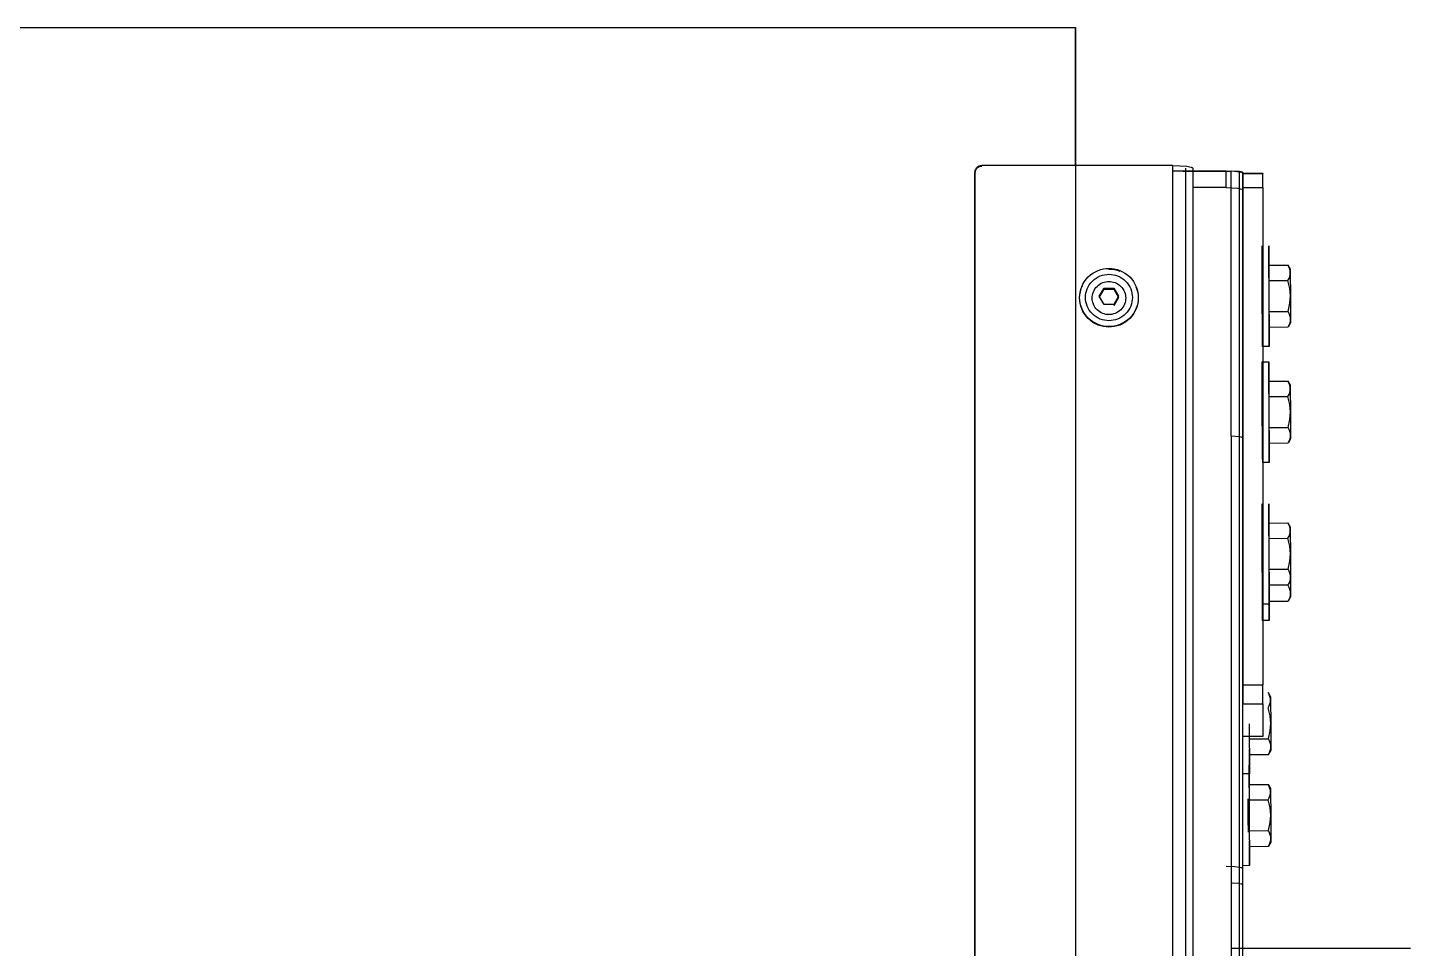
# Model space of a CAD drawing. Header units: millimetres. Extents: x 3109 to 13995, y 24552 to 39949.
# Drawn here: x 12853.2 to 13266.1, y 31200.5 to 31475.5 of the extents above; entities that cross this region are included whole.
import ezdxf

# ---------------------------------------------------------------- set-up
doc = ezdxf.new("R2010")
doc.units = ezdxf.units.MM
doc.header["$LTSCALE"] = 3
doc.layers.add('DomyÅ›lny', color=7, linetype='Continuous')

msp = doc.modelspace()

# ---------------------------------------------------------------- linework, layer by layer
at = {"layer": 'DomyÅ›lny'}
for p, q in [((12081.35, 31475.54), (13166.1, 31475.54)), ((13166.1, 31475.54), (13166.1, 28851.33)), ((13166.1, 31474.15), (13166.1, 31475.54)), ((13166.1, 31434.38), (13166.1, 31474.15)), ((13195.21, 31434.38), (13138.1, 31434.38)), ((13195.21, 28925.04), (13195.21, 31434.38)), ((13211.1, 31432.71), (13195.21, 31432.71)), ((13198.24, 31432.71), (13212.6, 31432.71)), ((13199.1, 31432.99), (13199.1, 31433.56)), ((13199.1, 28924.22), (13199.1, 31433.56)), ((13201.1, 31433.56), (13201.1, 31432.99)), ((13201.1, 31433.56), (13201.1, 28924.22)), ((13211.1, 31427.76), (13211.1, 31432.71)), ((13212.6, 31353.49), (13212.6, 31432.71)), ((13215.07, 31353.34), (13215.07, 31432.56)), ((13136.1, 31432.4), (13136.1, 28927.02)), ((13136.1, 28926.74), (13136.1, 31432.12)), ((13216.1, 31353), (13216.1, 31432.22)), ((13216.1, 31432.06), (13222.1, 31432.06)), ((13216.1, 31432.01), (13222.1, 31432.01)), ((13211.1, 31427.76), (13201.1, 31427.76)), ((13216.1, 31427.76), (13216.1, 31279.22)), ((13216.1, 31427.76), (13222.1, 31427.76)), ((13222.1, 31427.76), (13222.1, 31279.22)), ((13223.85, 31404.58), (13229.53, 31404.61)), ((13229.53, 31404.61), (13230.25, 31403.38)), ((13229.54, 31404.59), (13230.25, 31403.38)), ((13223.86, 31400.01), (13229.55, 31400.04)), ((13173.21, 31394.93), (13174.66, 31397.41)), ((13174.66, 31397.41), (13177.54, 31397.41)), ((13177.54, 31397.41), (13178.99, 31394.93)), ((13178.99, 31394.93), (13177.54, 31392.46)), ((13223.92, 31390.77), (13229.6, 31390.8)), ((13230.35, 31387.38), (13229.67, 31386.18)), ((13223.96, 31386.11), (13229.64, 31386.14)), ((13223.99, 31380.34), (13221.99, 31380.33)), ((13221.81, 31375.67), (13223.81, 31375.68)), ((13223.85, 31369.92), (13229.53, 31369.95)), ((13229.53, 31369.95), (13230.25, 31368.72)), ((13229.54, 31369.93), (13230.25, 31368.72)), ((13223.86, 31365.35), (13229.55, 31365.38)), ((13223.92, 31356.11), (13229.6, 31356.14)), ((13212.6, 31353.49), (13212.6, 29000.85)), ((13215.07, 29000.71), (13215.07, 31353.34)), ((13216.1, 29000.37), (13216.1, 31353)), ((13223.96, 31351.45), (13229.64, 31351.48)), ((13230.35, 31352.72), (13229.67, 31351.52)), ((13223.99, 31345.68), (13221.99, 31345.67)), ((13223.85, 31327.56), (13229.53, 31327.59)), ((13229.53, 31327.59), (13230.25, 31326.36)), ((13229.54, 31327.57), (13230.25, 31326.36)), ((13223.86, 31322.98), (13229.55, 31323.02)), ((13223.92, 31313.75), (13229.6, 31313.78)), ((13223.96, 31309.08), (13229.64, 31309.11)), ((13230.35, 31310.36), (13229.67, 31309.16)), ((13230.35, 31305.48), (13229.67, 31304.29)), ((13223.99, 31303.32), (13221.99, 31303.31)), ((13223.96, 31304.21), (13229.64, 31304.24)), ((13223.99, 31298.45), (13221.99, 31298.44)), ((13216.1, 31279.22), (13222.1, 31279.22)), ((13223.64, 31276.92), (13224.36, 31275.68)), ((13223.65, 31276.9), (13224.36, 31275.68)), ((13216.1, 31273.57), (13222.1, 31273.57)), ((13222.1, 31273.57), (13222.1, 31263.83)), ((13222.1, 31263.83), (13216.1, 31263.83)), ((13222.1, 31263.78), (13216.1, 31263.78)), ((13218.03, 31263.08), (13223.71, 31263.11)), ((13224.46, 31259.69), (13223.77, 31258.49)), ((13218.06, 31258.41), (13223.75, 31258.44)), ((13218.1, 31252.65), (13216.1, 31252.64)), ((13217.96, 31249.45), (13223.64, 31249.49)), ((13223.64, 31249.49), (13224.36, 31248.25)), ((13223.65, 31249.47), (13224.36, 31248.25)), ((13217.97, 31244.88), (13223.66, 31244.92)), ((13218.03, 31235.64), (13223.71, 31235.68)), ((13218.06, 31230.98), (13223.75, 31231.01)), ((13224.46, 31232.25), (13223.77, 31231.05)), ((13218.1, 31225.22), (13216.1, 31225.2)), ((13266.1, 31200.52), (13212.6, 31200.52))]:
    msp.add_line(p, q, dxfattribs=at)
for points in [[(13136.1, 31432.4, 0), (13136.11, 31432.58, 0), (13136.13, 31432.76, 0), (13136.18, 31432.94, 0), (13136.24, 31433.13, 0), (13136.32, 31433.31, 0), (13136.42, 31433.48, 0), (13136.55, 31433.65, 0), (13136.68, 31433.8, 0)], [(13136.68, 31433.52, 0), (13136.55, 31433.37, 0), (13136.42, 31433.2, 0), (13136.32, 31433.03, 0), (13136.24, 31432.85, 0), (13136.18, 31432.66, 0), (13136.13, 31432.48, 0), (13136.11, 31432.3, 0), (13136.1, 31432.12, 0)], [(13136.68, 31433.8, 0), (13136.84, 31433.93, 0), (13137, 31434.05, 0), (13137.18, 31434.16, 0), (13137.36, 31434.24, 0), (13137.55, 31434.3, 0), (13137.73, 31434.34, 0), (13137.92, 31434.37, 0), (13138.1, 31434.38, 0)], [(13138.1, 31434.1, 0), (13137.92, 31434.09, 0), (13137.73, 31434.07, 0), (13137.55, 31434.02, 0), (13137.36, 31433.96, 0), (13137.18, 31433.88, 0), (13137, 31433.78, 0), (13136.84, 31433.66, 0), (13136.68, 31433.52, 0)], [(13195.21, 31434.38, 0), (13199.37, 31434.14, 0), (13200.14, 31434.01, 0), (13200.68, 31433.86, 0), (13200.87, 31433.78, 0), (13200.94, 31433.75, 0), (13201, 31433.71, 0), (13201.04, 31433.67, 0), (13201.06, 31433.65, 0), (13201.07, 31433.63, 0), (13201.09, 31433.61, 0), (13201.09, 31433.59, 0), (13201.1, 31433.58, 0), (13201.1, 31433.56, 0)], [(13216.1, 31432.01, 0), (13216.1, 31432.03, 0), (13216.09, 31432.04, 0), (13216.09, 31432.06, 0), (13216.08, 31432.07, 0), (13216.07, 31432.09, 0), (13216.05, 31432.11, 0), (13216.02, 31432.14, 0), (13215.97, 31432.17, 0), (13215.83, 31432.24, 0), (13215.65, 31432.3, 0), (13215.14, 31432.42, 0), (13213.62, 31432.61, 0), (13211.1, 31432.71, 0)], [(13215.07, 31432.56, 0), (13212.6, 31432.71, 0)], [(13216.1, 31432.22, 0), (13216.1, 31432.23, 0), (13216.1, 31432.23, 0), (13216.1, 31432.24, 0), (13216.09, 31432.25, 0), (13216.08, 31432.26, 0), (13216.07, 31432.28, 0), (13216.06, 31432.29, 0), (13216.03, 31432.31, 0), (13215.99, 31432.34, 0), (13215.89, 31432.39, 0), (13215.6, 31432.47, 0), (13215.07, 31432.56, 0)], [(13216.1, 31432.01, 0), (13216.1, 31432.05, 0), (13216.1, 31432.06, 0), (13216.1, 31432.06, 0), (13216.1, 31432.06, 0), (13216.1, 31432.06, 0), (13216.1, 31432.06, 0), (13216.1, 31432.06, 0), (13216.1, 31432.06, 0), (13216.1, 31432.06, 0), (13216.1, 31432.06, 0), (13216.1, 31432.06, 0), (13216.1, 31432.06, 0), (13216.1, 31432.06, 0), (13216.1, 31432.06, 0), (13216.1, 31432.06, 0), (13216.1, 31432.06, 0), (13216.1, 31432.06, 0), (13216.1, 31432.06, 0), (13216.1, 31432.05, 0), (13216.1, 31432.02, 0), (13216.1, 31431.9, 0), (13216.1, 31431.4, 0), (13216.1, 31427.76, 0)], [(13222.1, 31427.76, 0), (13222.1, 31431.05, 0), (13222.1, 31431.92, 0), (13222.1, 31432.06, 0), (13222.1, 31432.06, 0), (13222.1, 31432.06, 0), (13222.1, 31432.06, 0), (13222.1, 31432.06, 0), (13222.1, 31432.06, 0), (13222.1, 31432.06, 0), (13222.1, 31432.06, 0), (13222.1, 31432.06, 0), (13222.1, 31432.06, 0), (13222.1, 31432.06, 0), (13222.1, 31432.06, 0), (13222.1, 31432.06, 0), (13222.1, 31432.06, 0), (13222.1, 31432.06, 0), (13222.1, 31432.06, 0), (13222.1, 31432.06, 0), (13222.1, 31432.06, 0), (13222.1, 31432.06, 0), (13222.1, 31432.05, 0), (13222.1, 31432.01, 0)], [(13211.1, 31427.76, 0), (13214.63, 31427.55, 0), (13215.28, 31427.44, 0), (13215.75, 31427.32, 0), (13215.91, 31427.25, 0), (13215.97, 31427.22, 0), (13216.02, 31427.19, 0), (13216.05, 31427.15, 0), (13216.07, 31427.14, 0), (13216.08, 31427.12, 0), (13216.09, 31427.11, 0), (13216.09, 31427.09, 0), (13216.1, 31427.08, 0), (13216.1, 31427.06, 0)], [(13221.88, 31395.24, 0), (13221.83, 31405.91, 0), (13221.81, 31409.27, 0), (13221.81, 31410.08, 0), (13221.81, 31410.27, 0), (13221.81, 31410.32, 0), (13221.81, 31410.33, 0), (13221.81, 31410.33, 0), (13221.81, 31410.33, 0), (13221.81, 31410.33, 0), (13221.81, 31410.33, 0), (13221.81, 31410.33, 0), (13221.81, 31410.33, 0), (13221.81, 31410.33, 0), (13221.81, 31410.33, 0), (13221.81, 31410.33, 0), (13221.81, 31410.33, 0), (13221.81, 31410.33, 0), (13221.81, 31410.33, 0), (13221.81, 31410.33, 0), (13221.81, 31410.33, 0)], [(13223.92, 31395.43, 0), (13223.85, 31406.01, 0), (13223.83, 31409.32, 0), (13223.82, 31410.11, 0), (13223.82, 31410.29, 0), (13223.81, 31410.33, 0), (13223.81, 31410.34, 0), (13223.81, 31410.34, 0), (13223.81, 31410.34, 0), (13223.81, 31410.34, 0), (13223.81, 31410.34, 0), (13223.81, 31410.34, 0), (13223.81, 31410.34, 0), (13223.81, 31410.34, 0), (13223.81, 31410.34, 0), (13223.81, 31410.34, 0), (13223.81, 31410.34, 0), (13223.81, 31410.34, 0), (13223.81, 31410.34, 0), (13223.81, 31410.34, 0), (13223.81, 31410.34, 0), (13223.81, 31410.34, 0), (13223.81, 31410.34, 0), (13223.81, 31410.34, 0), (13223.81, 31410.34, 0), (13223.81, 31410.34, 0), (13223.81, 31410.34, 0), (13223.81, 31410.34, 0), (13223.81, 31410.34, 0), (13223.81, 31410.34, 0), (13223.81, 31410.34, 0), (13223.81, 31410.34, 0), (13223.81, 31410.33, 0), (13223.81, 31410.29, 0), (13223.81, 31410.1, 0), (13223.81, 31409.32, 0), (13223.83, 31406.01, 0), (13223.88, 31395.25, 0)], [(13230.26, 31402.33, 0), (13230.21, 31402.88, 0), (13230.08, 31403.43, 0), (13229.85, 31404, 0), (13229.53, 31404.61, 0)], [(13176.1, 31389.82, 0), (13175.65, 31389.84, 0), (13175.19, 31389.9, 0), (13174.72, 31390.01, 0), (13174.26, 31390.16, 0), (13173.8, 31390.37, 0), (13173.36, 31390.62, 0), (13172.95, 31390.92, 0), (13172.56, 31391.27, 0), (13172.22, 31391.65, 0), (13171.91, 31392.06, 0), (13171.66, 31392.49, 0), (13171.45, 31392.94, 0), (13171.29, 31393.4, 0), (13171.18, 31393.87, 0), (13171.12, 31394.32, 0), (13171.1, 31394.77, 0), (13171.12, 31395.21, 0), (13171.18, 31395.67, 0), (13171.29, 31396.13, 0), (13171.45, 31396.59, 0), (13171.66, 31397.04, 0), (13171.91, 31397.48, 0), (13172.22, 31397.89, 0), (13172.56, 31398.27, 0), (13172.95, 31398.61, 0), (13173.36, 31398.91, 0), (13173.8, 31399.17, 0), (13174.26, 31399.37, 0), (13174.72, 31399.53, 0), (13175.19, 31399.64, 0), (13175.65, 31399.7, 0), (13176.1, 31399.72, 0)], [(13176.1, 31403.43, 0), (13176.89, 31403.4, 0), (13177.71, 31403.28, 0), (13178.53, 31403.09, 0), (13179.36, 31402.81, 0)], [(13176.1, 31399.72, 0), (13176.55, 31399.7, 0), (13177.01, 31399.64, 0), (13177.47, 31399.53, 0), (13177.94, 31399.37, 0), (13178.39, 31399.17, 0), (13178.83, 31398.91, 0), (13179.25, 31398.61, 0), (13179.63, 31398.27, 0), (13179.98, 31397.89, 0), (13180.28, 31397.48, 0), (13180.54, 31397.04, 0), (13180.75, 31396.59, 0), (13180.91, 31396.13, 0), (13181.02, 31395.67, 0), (13181.08, 31395.21, 0), (13181.1, 31394.77, 0), (13181.08, 31394.32, 0), (13181.02, 31393.87, 0), (13180.91, 31393.4, 0), (13180.75, 31392.94, 0), (13180.54, 31392.49, 0), (13180.28, 31392.06, 0), (13179.98, 31391.65, 0), (13179.63, 31391.27, 0), (13179.25, 31390.92, 0), (13178.83, 31390.62, 0), (13178.39, 31390.37, 0), (13177.94, 31390.16, 0), (13177.47, 31390.01, 0), (13177.01, 31389.9, 0), (13176.55, 31389.84, 0), (13176.1, 31389.82, 0)], [(13229.55, 31400.04, 0), (13229.87, 31400.65, 0), (13230.08, 31401.23, 0), (13230.21, 31401.78, 0), (13230.26, 31402.33, 0)], [(13230.29, 31395.43, 0), (13230.1, 31397.65, 0), (13229.55, 31400.04, 0)], [(13230.25, 31403.38, 0), (13230.25, 31403.38, 0), (13230.25, 31403.38, 0), (13230.25, 31403.38, 0), (13230.25, 31403.38, 0), (13230.25, 31403.38, 0), (13230.25, 31403.38, 0), (13230.25, 31403.38, 0), (13230.25, 31403.38, 0), (13230.25, 31403.38, 0), (13230.25, 31403.38, 0), (13230.25, 31403.38, 0), (13230.25, 31403.38, 0), (13230.25, 31403.38, 0), (13230.25, 31403.38, 0), (13230.25, 31403.38, 0), (13230.25, 31403.38, 0), (13230.25, 31403.38, 0), (13230.25, 31403.38, 0), (13230.25, 31403.38, 0), (13230.25, 31403.38, 0), (13230.25, 31403.38, 0), (13230.25, 31403.38, 0), (13230.25, 31403.38, 0), (13230.25, 31403.38, 0), (13230.25, 31403.38, 0), (13230.25, 31403.38, 0), (13230.25, 31403.38, 0), (13230.25, 31403.37, 0), (13230.25, 31403.32, 0), (13230.25, 31403.11, 0), (13230.26, 31402.33, 0)], [(13230.26, 31402.33, 0), (13230.29, 31395.43, 0)], [(13167.35, 31394.77, 0), (13167.4, 31395.69, 0), (13167.56, 31396.64, 0), (13167.83, 31397.6, 0), (13168.23, 31398.55, 0)], [(13173.21, 31395.29, 0), (13174.66, 31397.77, 0)], [(13174.66, 31397.77, 0), (13177.54, 31397.77, 0)], [(13177.54, 31397.77, 0), (13178.99, 31395.29, 0)], [(13184.15, 31398.16, 0), (13184.47, 31397.3, 0), (13184.68, 31396.44, 0), (13184.81, 31395.59, 0), (13184.85, 31394.77, 0)], [(13223.88, 31395.25, 0), (13223.95, 31384.67, 0), (13223.98, 31381.36, 0), (13223.98, 31380.58, 0), (13223.99, 31380.4, 0), (13223.99, 31380.35, 0), (13223.99, 31380.34, 0), (13223.99, 31380.34, 0), (13223.99, 31380.34, 0), (13223.99, 31380.34, 0), (13223.99, 31380.34, 0), (13223.99, 31380.34, 0), (13223.99, 31380.34, 0), (13223.99, 31380.34, 0), (13223.99, 31380.34, 0), (13223.99, 31380.34, 0), (13223.99, 31380.34, 0), (13223.99, 31380.34, 0), (13223.99, 31380.34, 0), (13223.99, 31380.34, 0), (13223.99, 31380.34, 0), (13223.99, 31380.34, 0), (13223.99, 31380.34, 0), (13223.99, 31380.34, 0), (13223.99, 31380.34, 0), (13223.99, 31380.34, 0), (13223.99, 31380.34, 0), (13223.99, 31380.34, 0), (13223.99, 31380.34, 0), (13223.99, 31380.34, 0), (13223.99, 31380.34, 0), (13223.99, 31380.35, 0), (13223.99, 31380.36, 0), (13223.99, 31380.4, 0), (13223.99, 31380.58, 0), (13223.99, 31381.37, 0), (13223.98, 31384.68, 0), (13223.92, 31395.43, 0)], [(13229.6, 31390.8, 0), (13230.13, 31393.2, 0), (13230.29, 31395.43, 0)], [(13230.29, 31395.43, 0), (13230.34, 31388.48, 0)], [(13184.85, 31394.77, 0), (13184.81, 31393.99, 0), (13184.7, 31393.19, 0), (13184.51, 31392.38, 0), (13184.23, 31391.58, 0), (13183.87, 31390.79, 0), (13183.42, 31390.03, 0), (13182.89, 31389.31, 0), (13182.29, 31388.64, 0), (13181.61, 31388.04, 0), (13180.89, 31387.51, 0), (13180.12, 31387.07, 0), (13179.32, 31386.71, 0), (13178.51, 31386.44, 0), (13177.69, 31386.25, 0), (13176.88, 31386.14, 0), (13176.1, 31386.1, 0), (13175.31, 31386.14, 0), (13174.51, 31386.25, 0), (13173.69, 31386.44, 0), (13172.88, 31386.71, 0), (13172.08, 31387.07, 0), (13171.31, 31387.51, 0), (13170.58, 31388.04, 0), (13169.91, 31388.64, 0), (13169.31, 31389.31, 0), (13168.77, 31390.03, 0), (13168.33, 31390.79, 0), (13167.96, 31391.58, 0), (13167.69, 31392.38, 0), (13167.49, 31393.19, 0), (13167.38, 31393.99, 0), (13167.35, 31394.77, 0)], [(13174.66, 31392.81, 0), (13173.21, 31395.29, 0)], [(13177.54, 31392.81, 0), (13174.66, 31392.81, 0)], [(13178.99, 31395.29, 0), (13177.54, 31392.81, 0)], [(13221.99, 31380.33, 0), (13221.99, 31380.33, 0), (13221.99, 31380.33, 0), (13221.99, 31380.33, 0), (13221.99, 31380.33, 0), (13221.99, 31380.33, 0), (13221.99, 31380.33, 0), (13221.99, 31380.33, 0), (13221.99, 31380.33, 0), (13221.99, 31380.33, 0), (13221.99, 31380.33, 0), (13221.99, 31380.33, 0), (13221.99, 31380.33, 0), (13221.99, 31380.33, 0), (13221.99, 31380.34, 0), (13221.99, 31380.39, 0), (13221.98, 31380.57, 0), (13221.98, 31381.36, 0), (13221.95, 31384.65, 0), (13221.88, 31395.24, 0)], [(13230.34, 31388.48, 0), (13230.29, 31389.03, 0), (13230.15, 31389.6, 0), (13229.93, 31390.18, 0), (13229.6, 31390.8, 0)], [(13229.64, 31386.14, 0), (13229.95, 31386.76, 0), (13230.17, 31387.35, 0), (13230.3, 31387.92, 0), (13230.34, 31388.48, 0)], [(13230.34, 31388.48, 0), (13230.34, 31387.67, 0), (13230.35, 31387.46, 0), (13230.35, 31387.4, 0), (13230.35, 31387.39, 0), (13230.35, 31387.38, 0), (13230.35, 31387.38, 0), (13230.35, 31387.38, 0), (13230.35, 31387.38, 0), (13230.35, 31387.38, 0), (13230.35, 31387.38, 0), (13230.35, 31387.38, 0), (13230.35, 31387.38, 0), (13230.35, 31387.38, 0), (13230.35, 31387.38, 0), (13230.35, 31387.38, 0), (13230.35, 31387.38, 0), (13230.35, 31387.38, 0), (13230.35, 31387.38, 0), (13230.35, 31387.38, 0), (13230.35, 31387.38, 0), (13230.35, 31387.38, 0), (13230.35, 31387.38, 0), (13230.35, 31387.38, 0), (13230.35, 31387.38, 0), (13230.35, 31387.38, 0), (13230.35, 31387.38, 0), (13230.35, 31387.38, 0), (13230.35, 31387.38, 0), (13230.35, 31387.38, 0), (13230.35, 31387.38, 0), (13230.35, 31387.38, 0), (13230.35, 31387.38, 0), (13230.35, 31387.38, 0), (13230.35, 31387.39, 0), (13230.35, 31387.44, 0), (13230.35, 31387.65, 0), (13230.35, 31388.43, 0)], [(13221.98, 31384.6, 0), (13221.99, 31381.35, 0), (13221.99, 31380.57, 0), (13221.99, 31380.39, 0), (13221.99, 31380.35, 0), (13221.99, 31380.33, 0), (13221.99, 31380.33, 0), (13221.99, 31380.33, 0), (13221.99, 31380.33, 0), (13221.99, 31380.33, 0), (13221.99, 31380.33, 0), (13221.99, 31380.33, 0), (13221.99, 31380.33, 0), (13221.99, 31380.33, 0), (13221.99, 31380.33, 0), (13221.99, 31380.33, 0), (13221.99, 31380.33, 0), (13221.99, 31380.33, 0), (13221.99, 31380.33, 0), (13221.99, 31380.33, 0)], [(13221.88, 31360.58, 0), (13221.83, 31371.25, 0), (13221.81, 31374.61, 0), (13221.81, 31375.42, 0), (13221.81, 31375.61, 0), (13221.81, 31375.66, 0), (13221.81, 31375.67, 0), (13221.81, 31375.67, 0), (13221.81, 31375.67, 0), (13221.81, 31375.67, 0), (13221.81, 31375.67, 0), (13221.81, 31375.67, 0), (13221.81, 31375.67, 0), (13221.81, 31375.67, 0), (13221.81, 31375.67, 0), (13221.81, 31375.67, 0), (13221.81, 31375.67, 0), (13221.81, 31375.67, 0), (13221.81, 31375.67, 0), (13221.81, 31375.67, 0), (13221.81, 31375.67, 0)], [(13223.92, 31360.77, 0), (13223.85, 31371.35, 0), (13223.83, 31374.66, 0), (13223.82, 31375.45, 0), (13223.82, 31375.63, 0), (13223.81, 31375.67, 0), (13223.81, 31375.68, 0), (13223.81, 31375.68, 0), (13223.81, 31375.68, 0), (13223.81, 31375.68, 0), (13223.81, 31375.68, 0), (13223.81, 31375.68, 0), (13223.81, 31375.68, 0), (13223.81, 31375.68, 0), (13223.81, 31375.68, 0), (13223.81, 31375.68, 0), (13223.81, 31375.68, 0), (13223.81, 31375.68, 0), (13223.81, 31375.68, 0), (13223.81, 31375.68, 0), (13223.81, 31375.68, 0), (13223.81, 31375.68, 0), (13223.81, 31375.68, 0), (13223.81, 31375.68, 0), (13223.81, 31375.68, 0), (13223.81, 31375.68, 0), (13223.81, 31375.68, 0), (13223.81, 31375.68, 0), (13223.81, 31375.68, 0), (13223.81, 31375.68, 0), (13223.81, 31375.68, 0), (13223.81, 31375.68, 0), (13223.81, 31375.67, 0), (13223.81, 31375.63, 0), (13223.81, 31375.44, 0), (13223.81, 31374.66, 0), (13223.83, 31371.35, 0), (13223.88, 31360.6, 0)], [(13230.26, 31367.67, 0), (13230.21, 31368.22, 0), (13230.08, 31368.77, 0), (13229.85, 31369.35, 0), (13229.53, 31369.95, 0)], [(13229.55, 31365.38, 0), (13229.87, 31365.99, 0), (13230.08, 31366.57, 0), (13230.21, 31367.12, 0), (13230.26, 31367.67, 0)], [(13230.25, 31368.72, 0), (13230.25, 31368.72, 0), (13230.25, 31368.72, 0), (13230.25, 31368.72, 0), (13230.25, 31368.72, 0), (13230.25, 31368.72, 0), (13230.25, 31368.72, 0), (13230.25, 31368.72, 0), (13230.25, 31368.72, 0), (13230.25, 31368.72, 0), (13230.25, 31368.72, 0), (13230.25, 31368.72, 0), (13230.25, 31368.72, 0), (13230.25, 31368.72, 0), (13230.25, 31368.72, 0), (13230.25, 31368.72, 0), (13230.25, 31368.72, 0), (13230.25, 31368.72, 0), (13230.25, 31368.72, 0), (13230.25, 31368.72, 0), (13230.25, 31368.72, 0), (13230.25, 31368.72, 0), (13230.25, 31368.72, 0), (13230.25, 31368.72, 0), (13230.25, 31368.72, 0), (13230.25, 31368.72, 0), (13230.25, 31368.72, 0), (13230.25, 31368.72, 0), (13230.25, 31368.71, 0), (13230.25, 31368.66, 0), (13230.25, 31368.45, 0), (13230.26, 31367.67, 0)], [(13230.26, 31367.67, 0), (13230.29, 31360.77, 0)], [(13230.29, 31360.77, 0), (13230.1, 31362.99, 0), (13229.55, 31365.38, 0)], [(13221.98, 31346.62, 0), (13221.94, 31352.3, 0), (13221.88, 31360.58, 0)], [(13223.88, 31360.6, 0), (13223.95, 31350.01, 0), (13223.98, 31346.7, 0), (13223.98, 31345.92, 0), (13223.99, 31345.74, 0), (13223.99, 31345.69, 0), (13223.99, 31345.69, 0), (13223.99, 31345.68, 0), (13223.99, 31345.68, 0), (13223.99, 31345.68, 0), (13223.99, 31345.68, 0), (13223.99, 31345.68, 0), (13223.99, 31345.68, 0), (13223.99, 31345.68, 0), (13223.99, 31345.68, 0), (13223.99, 31345.68, 0), (13223.99, 31345.68, 0), (13223.99, 31345.68, 0), (13223.99, 31345.68, 0), (13223.99, 31345.68, 0), (13223.99, 31345.68, 0), (13223.99, 31345.68, 0), (13223.99, 31345.68, 0), (13223.99, 31345.68, 0), (13223.99, 31345.68, 0), (13223.99, 31345.68, 0), (13223.99, 31345.68, 0), (13223.99, 31345.68, 0), (13223.99, 31345.68, 0), (13223.99, 31345.68, 0), (13223.99, 31345.68, 0), (13223.99, 31345.69, 0), (13223.99, 31345.7, 0), (13223.99, 31345.74, 0), (13223.99, 31345.92, 0), (13223.99, 31346.71, 0), (13223.98, 31350.02, 0), (13223.92, 31360.77, 0)], [(13229.6, 31356.14, 0), (13230.13, 31358.54, 0), (13230.29, 31360.77, 0)], [(13230.29, 31360.77, 0), (13230.34, 31353.82, 0)], [(13230.34, 31353.82, 0), (13230.29, 31354.38, 0), (13230.15, 31354.94, 0), (13229.93, 31355.52, 0), (13229.6, 31356.14, 0)], [(13215.07, 31353.34, 0), (13212.6, 31353.49, 0)], [(13216.1, 31353, 0), (13216.1, 31353.01, 0), (13216.1, 31353.01, 0), (13216.1, 31353.02, 0), (13216.09, 31353.03, 0), (13216.08, 31353.04, 0), (13216.07, 31353.06, 0), (13216.06, 31353.07, 0), (13216.03, 31353.09, 0), (13215.99, 31353.12, 0), (13215.89, 31353.16, 0), (13215.6, 31353.25, 0), (13215.07, 31353.34, 0)], [(13229.64, 31351.48, 0), (13229.95, 31352.1, 0), (13230.17, 31352.69, 0), (13230.3, 31353.26, 0), (13230.34, 31353.82, 0)], [(13230.34, 31353.82, 0), (13230.34, 31353.02, 0), (13230.35, 31352.8, 0), (13230.35, 31352.74, 0), (13230.35, 31352.73, 0), (13230.35, 31352.72, 0), (13230.35, 31352.72, 0), (13230.35, 31352.72, 0), (13230.35, 31352.72, 0), (13230.35, 31352.72, 0), (13230.35, 31352.72, 0), (13230.35, 31352.72, 0), (13230.35, 31352.72, 0), (13230.35, 31352.72, 0), (13230.35, 31352.72, 0), (13230.35, 31352.72, 0), (13230.35, 31352.72, 0), (13230.35, 31352.72, 0), (13230.35, 31352.72, 0), (13230.35, 31352.72, 0), (13230.35, 31352.72, 0), (13230.35, 31352.72, 0), (13230.35, 31352.72, 0), (13230.35, 31352.72, 0), (13230.35, 31352.72, 0), (13230.35, 31352.72, 0), (13230.35, 31352.72, 0), (13230.35, 31352.72, 0), (13230.35, 31352.72, 0), (13230.35, 31352.72, 0), (13230.35, 31352.72, 0), (13230.35, 31352.72, 0), (13230.35, 31352.72, 0), (13230.35, 31352.72, 0), (13230.35, 31352.74, 0), (13230.35, 31352.79, 0), (13230.35, 31352.99, 0), (13230.35, 31353.77, 0)], [(13221.98, 31349.78, 0), (13221.99, 31346.65, 0), (13221.99, 31345.91, 0), (13221.99, 31345.73, 0), (13221.99, 31345.69, 0), (13221.99, 31345.68, 0), (13221.99, 31345.67, 0), (13221.99, 31345.67, 0), (13221.99, 31345.67, 0), (13221.99, 31345.67, 0), (13221.99, 31345.67, 0), (13221.99, 31345.67, 0), (13221.99, 31345.67, 0), (13221.99, 31345.67, 0), (13221.99, 31345.67, 0), (13221.99, 31345.67, 0), (13221.99, 31345.67, 0), (13221.99, 31345.67, 0), (13221.99, 31345.67, 0), (13221.99, 31345.67, 0)], [(13221.88, 31318.22, 0), (13221.83, 31328.89, 0), (13221.81, 31332.25, 0), (13221.81, 31333.05, 0), (13221.81, 31333.25, 0), (13221.81, 31333.29, 0), (13221.81, 31333.3, 0), (13221.81, 31333.31, 0), (13221.81, 31333.31, 0), (13221.81, 31333.31, 0), (13221.81, 31333.31, 0), (13221.81, 31333.31, 0), (13221.81, 31333.31, 0), (13221.81, 31333.31, 0), (13221.81, 31333.31, 0), (13221.81, 31333.31, 0), (13221.81, 31333.31, 0), (13221.81, 31333.31, 0), (13221.81, 31333.31, 0), (13221.81, 31333.31, 0), (13221.81, 31333.31, 0)], [(13223.92, 31318.41, 0), (13223.85, 31328.99, 0), (13223.83, 31332.3, 0), (13223.82, 31333.08, 0), (13223.82, 31333.27, 0), (13223.81, 31333.31, 0), (13223.81, 31333.32, 0), (13223.81, 31333.32, 0), (13223.81, 31333.32, 0), (13223.81, 31333.32, 0), (13223.81, 31333.32, 0), (13223.81, 31333.32, 0), (13223.81, 31333.32, 0), (13223.81, 31333.32, 0), (13223.81, 31333.32, 0), (13223.81, 31333.32, 0), (13223.81, 31333.32, 0), (13223.81, 31333.32, 0), (13223.81, 31333.32, 0), (13223.81, 31333.32, 0), (13223.81, 31333.32, 0), (13223.81, 31333.32, 0), (13223.81, 31333.32, 0), (13223.81, 31333.32, 0), (13223.81, 31333.32, 0), (13223.81, 31333.32, 0), (13223.81, 31333.32, 0), (13223.81, 31333.32, 0), (13223.81, 31333.32, 0), (13223.81, 31333.32, 0), (13223.81, 31333.32, 0), (13223.81, 31333.32, 0), (13223.81, 31333.31, 0), (13223.81, 31333.26, 0), (13223.81, 31333.08, 0), (13223.81, 31332.29, 0), (13223.83, 31328.98, 0), (13223.88, 31318.23, 0)], [(13230.26, 31325.31, 0), (13230.21, 31325.86, 0), (13230.08, 31326.41, 0), (13229.85, 31326.98, 0), (13229.53, 31327.59, 0)], [(13229.55, 31323.02, 0), (13229.87, 31323.63, 0), (13230.08, 31324.2, 0), (13230.21, 31324.76, 0), (13230.26, 31325.31, 0)], [(13230.25, 31326.36, 0), (13230.25, 31326.36, 0), (13230.25, 31326.36, 0), (13230.25, 31326.36, 0), (13230.25, 31326.36, 0), (13230.25, 31326.36, 0), (13230.25, 31326.36, 0), (13230.25, 31326.36, 0), (13230.25, 31326.36, 0), (13230.25, 31326.36, 0), (13230.25, 31326.36, 0), (13230.25, 31326.36, 0), (13230.25, 31326.36, 0), (13230.25, 31326.36, 0), (13230.25, 31326.36, 0), (13230.25, 31326.36, 0), (13230.25, 31326.36, 0), (13230.25, 31326.36, 0), (13230.25, 31326.36, 0), (13230.25, 31326.36, 0), (13230.25, 31326.36, 0), (13230.25, 31326.36, 0), (13230.25, 31326.36, 0), (13230.25, 31326.36, 0), (13230.25, 31326.36, 0), (13230.25, 31326.36, 0), (13230.25, 31326.36, 0), (13230.25, 31326.35, 0), (13230.25, 31326.34, 0), (13230.25, 31326.29, 0), (13230.25, 31326.09, 0), (13230.26, 31325.31, 0)], [(13230.26, 31325.31, 0), (13230.29, 31318.4, 0)], [(13230.29, 31318.4, 0), (13230.1, 31320.63, 0), (13229.55, 31323.02, 0)], [(13221.99, 31303.35, 0), (13221.99, 31303.5, 0), (13221.98, 31304.18, 0), (13221.95, 31307.1, 0), (13221.88, 31318.22, 0)], [(13223.88, 31318.23, 0), (13223.95, 31307.65, 0), (13223.98, 31304.34, 0), (13223.98, 31303.55, 0), (13223.99, 31303.37, 0), (13223.99, 31303.33, 0), (13223.99, 31303.32, 0), (13223.99, 31303.32, 0), (13223.99, 31303.32, 0), (13223.99, 31303.32, 0), (13223.99, 31303.32, 0), (13223.99, 31303.32, 0), (13223.99, 31303.32, 0), (13223.99, 31303.32, 0), (13223.99, 31303.32, 0), (13223.99, 31303.32, 0), (13223.99, 31303.32, 0), (13223.99, 31303.32, 0), (13223.99, 31303.32, 0), (13223.99, 31303.32, 0), (13223.99, 31303.32, 0), (13223.99, 31303.32, 0), (13223.99, 31303.32, 0), (13223.99, 31303.32, 0), (13223.99, 31303.32, 0), (13223.99, 31303.32, 0), (13223.99, 31303.32, 0), (13223.99, 31303.32, 0), (13223.99, 31303.32, 0), (13223.99, 31303.32, 0), (13223.99, 31303.32, 0), (13223.99, 31303.32, 0), (13223.99, 31303.33, 0), (13223.99, 31303.37, 0), (13223.99, 31303.56, 0), (13223.99, 31304.34, 0), (13223.98, 31307.65, 0), (13223.92, 31318.41, 0)], [(13229.6, 31313.78, 0), (13230.13, 31316.18, 0), (13230.29, 31318.4, 0)], [(13230.29, 31318.4, 0), (13230.34, 31311.45, 0)], [(13230.34, 31311.45, 0), (13230.29, 31312.01, 0), (13230.15, 31312.57, 0), (13229.93, 31313.16, 0), (13229.6, 31313.78, 0)], [(13230.29, 31313.53, 0), (13230.34, 31306.58, 0)], [(13223.91, 31309.69, 0), (13223.99, 31298.59, 0), (13223.99, 31298.49, 0), (13223.99, 31298.46, 0), (13223.99, 31298.45, 0), (13223.99, 31298.45, 0), (13223.99, 31298.45, 0), (13223.99, 31298.45, 0), (13223.99, 31298.45, 0), (13223.99, 31298.45, 0), (13223.99, 31298.45, 0), (13223.99, 31298.45, 0), (13223.99, 31298.45, 0), (13223.99, 31298.45, 0), (13223.99, 31298.45, 0), (13223.99, 31298.45, 0), (13223.99, 31298.45, 0), (13223.99, 31298.45, 0), (13223.99, 31298.45, 0), (13223.99, 31298.45, 0), (13223.99, 31298.45, 0), (13223.99, 31298.45, 0), (13223.99, 31298.45, 0), (13223.99, 31298.45, 0), (13223.99, 31298.45, 0), (13223.99, 31298.45, 0), (13223.99, 31298.45, 0), (13223.99, 31298.45, 0), (13223.99, 31298.45, 0), (13223.99, 31298.45, 0), (13223.99, 31298.47, 0), (13223.99, 31298.57, 0), (13223.99, 31298.97, 0), (13223.99, 31300.71, 0), (13223.96, 31305.47, 0)], [(13230.34, 31306.58, 0), (13230.29, 31307.14, 0), (13230.15, 31307.7, 0), (13229.93, 31308.29, 0), (13229.6, 31308.91, 0)], [(13229.64, 31309.11, 0), (13229.95, 31309.74, 0), (13230.17, 31310.33, 0), (13230.3, 31310.89, 0), (13230.34, 31311.45, 0)], [(13230.34, 31311.45, 0), (13230.34, 31310.65, 0), (13230.35, 31310.43, 0), (13230.35, 31310.38, 0), (13230.35, 31310.36, 0), (13230.35, 31310.36, 0), (13230.35, 31310.36, 0), (13230.35, 31310.36, 0), (13230.35, 31310.36, 0), (13230.35, 31310.36, 0), (13230.35, 31310.36, 0), (13230.35, 31310.36, 0), (13230.35, 31310.36, 0), (13230.35, 31310.36, 0), (13230.35, 31310.36, 0), (13230.35, 31310.36, 0), (13230.35, 31310.36, 0), (13230.35, 31310.36, 0), (13230.35, 31310.36, 0), (13230.35, 31310.36, 0), (13230.35, 31310.36, 0), (13230.35, 31310.36, 0), (13230.35, 31310.36, 0), (13230.35, 31310.36, 0), (13230.35, 31310.36, 0), (13230.35, 31310.36, 0), (13230.35, 31310.36, 0), (13230.35, 31310.36, 0), (13230.35, 31310.36, 0), (13230.35, 31310.36, 0), (13230.35, 31310.36, 0), (13230.35, 31310.36, 0), (13230.35, 31310.36, 0), (13230.35, 31310.36, 0), (13230.35, 31310.37, 0), (13230.35, 31310.42, 0), (13230.35, 31310.62, 0), (13230.35, 31311.4, 0)], [(13221.98, 31307.58, 0), (13221.99, 31304.33, 0), (13221.99, 31303.55, 0), (13221.99, 31303.37, 0), (13221.99, 31303.32, 0), (13221.99, 31303.31, 0), (13221.99, 31303.31, 0), (13221.99, 31303.31, 0), (13221.99, 31303.31, 0), (13221.99, 31303.31, 0), (13221.99, 31303.31, 0), (13221.99, 31303.31, 0), (13221.99, 31303.31, 0), (13221.99, 31303.31, 0), (13221.99, 31303.31, 0), (13221.99, 31303.31, 0), (13221.99, 31303.31, 0), (13221.99, 31303.31, 0), (13221.99, 31303.31, 0), (13221.99, 31303.31, 0)], [(13229.64, 31304.24, 0), (13229.95, 31304.87, 0), (13230.17, 31305.45, 0), (13230.3, 31306.02, 0), (13230.34, 31306.58, 0)], [(13230.34, 31306.58, 0), (13230.34, 31305.78, 0), (13230.35, 31305.56, 0), (13230.35, 31305.51, 0), (13230.35, 31305.49, 0), (13230.35, 31305.49, 0), (13230.35, 31305.48, 0), (13230.35, 31305.48, 0), (13230.35, 31305.48, 0), (13230.35, 31305.48, 0), (13230.35, 31305.48, 0), (13230.35, 31305.48, 0), (13230.35, 31305.48, 0), (13230.35, 31305.48, 0), (13230.35, 31305.48, 0), (13230.35, 31305.48, 0), (13230.35, 31305.48, 0), (13230.35, 31305.48, 0), (13230.35, 31305.48, 0), (13230.35, 31305.48, 0), (13230.35, 31305.48, 0), (13230.35, 31305.48, 0), (13230.35, 31305.48, 0), (13230.35, 31305.48, 0), (13230.35, 31305.48, 0), (13230.35, 31305.48, 0), (13230.35, 31305.48, 0), (13230.35, 31305.48, 0), (13230.35, 31305.48, 0), (13230.35, 31305.48, 0), (13230.35, 31305.48, 0), (13230.35, 31305.48, 0), (13230.35, 31305.49, 0), (13230.35, 31305.49, 0), (13230.35, 31305.5, 0), (13230.35, 31305.55, 0), (13230.35, 31305.75, 0), (13230.35, 31306.53, 0)], [(13221.99, 31298.44, 0), (13221.99, 31298.44, 0), (13221.99, 31298.44, 0), (13221.99, 31298.44, 0), (13221.99, 31298.44, 0), (13221.99, 31298.44, 0), (13221.99, 31298.44, 0), (13221.99, 31298.44, 0), (13221.99, 31298.44, 0), (13221.99, 31298.44, 0), (13221.99, 31298.44, 0), (13221.99, 31298.44, 0), (13221.99, 31298.44, 0), (13221.99, 31298.45, 0), (13221.99, 31298.51, 0), (13221.98, 31298.76, 0), (13221.97, 31299.86, 0), (13221.94, 31304.42, 0)], [(13221.98, 31302.3, 0), (13221.99, 31299.36, 0), (13221.99, 31298.66, 0), (13221.99, 31298.49, 0), (13221.99, 31298.45, 0), (13221.99, 31298.44, 0), (13221.99, 31298.44, 0), (13221.99, 31298.44, 0), (13221.99, 31298.44, 0), (13221.99, 31298.44, 0), (13221.99, 31298.44, 0), (13221.99, 31298.44, 0), (13221.99, 31298.44, 0), (13221.99, 31298.44, 0), (13221.99, 31298.44, 0), (13221.99, 31298.44, 0), (13221.99, 31298.44, 0), (13221.99, 31298.44, 0), (13221.99, 31298.44, 0), (13221.99, 31298.44, 0)], [(13216.1, 31279.22, 0), (13216.1, 31273.57, 0)], [(13222.1, 31273.57, 0), (13222.1, 31273.78, 0), (13222.1, 31274.76, 0), (13222.1, 31279.22, 0)], [(13224.37, 31274.64, 0), (13224.32, 31275.19, 0), (13224.19, 31275.74, 0), (13223.96, 31276.31, 0), (13223.64, 31276.92, 0)], [(13224.36, 31275.68, 0), (13224.36, 31275.68, 0), (13224.36, 31275.68, 0), (13224.36, 31275.68, 0), (13224.36, 31275.68, 0), (13224.36, 31275.68, 0), (13224.36, 31275.68, 0), (13224.36, 31275.68, 0), (13224.36, 31275.68, 0), (13224.36, 31275.68, 0), (13224.36, 31275.68, 0), (13224.36, 31275.68, 0), (13224.36, 31275.68, 0), (13224.36, 31275.68, 0), (13224.36, 31275.68, 0), (13224.36, 31275.68, 0), (13224.36, 31275.68, 0), (13224.36, 31275.68, 0), (13224.36, 31275.68, 0), (13224.36, 31275.68, 0), (13224.36, 31275.68, 0), (13224.36, 31275.68, 0), (13224.36, 31275.68, 0), (13224.36, 31275.68, 0), (13224.36, 31275.68, 0), (13224.36, 31275.68, 0), (13224.36, 31275.68, 0), (13224.36, 31275.68, 0), (13224.36, 31275.67, 0), (13224.36, 31275.62, 0), (13224.36, 31275.42, 0), (13224.37, 31274.64, 0)], [(13223.66, 31272.35, 0), (13223.97, 31272.96, 0), (13224.19, 31273.53, 0), (13224.32, 31274.09, 0), (13224.37, 31274.64, 0)], [(13224.4, 31267.73, 0), (13224.21, 31269.96, 0), (13223.66, 31272.35, 0)], [(13224.37, 31274.64, 0), (13224.4, 31267.73, 0)], [(13217.99, 31267.56, 0), (13218.09, 31253.12, 0), (13218.1, 31252.72, 0), (13218.1, 31252.65, 0), (13218.1, 31252.65, 0), (13218.1, 31252.65, 0), (13218.1, 31252.65, 0), (13218.1, 31252.65, 0), (13218.1, 31252.65, 0), (13218.1, 31252.65, 0), (13218.1, 31252.65, 0), (13218.1, 31252.65, 0), (13218.1, 31252.65, 0), (13218.1, 31252.65, 0), (13218.1, 31252.65, 0), (13218.1, 31252.65, 0), (13218.1, 31252.65, 0), (13218.1, 31252.65, 0), (13218.1, 31252.65, 0), (13218.1, 31252.65, 0), (13218.1, 31252.65, 0), (13218.1, 31252.65, 0), (13218.1, 31252.65, 0), (13218.1, 31252.65, 0), (13218.1, 31252.65, 0), (13218.1, 31252.65, 0), (13218.1, 31252.65, 0), (13218.1, 31252.65, 0), (13218.1, 31252.65, 0), (13218.1, 31252.65, 0), (13218.1, 31252.65, 0), (13218.1, 31252.66, 0), (13218.1, 31252.69, 0), (13218.1, 31252.81, 0), (13218.1, 31253.34, 0), (13218.09, 31255.59, 0), (13218.07, 31260.1, 0)], [(13223.71, 31263.11, 0), (13224.24, 31265.5, 0), (13224.4, 31267.73, 0)], [(13224.4, 31267.73, 0), (13224.45, 31260.78, 0)], [(13224.45, 31260.78, 0), (13224.4, 31261.34, 0), (13224.26, 31261.9, 0), (13224.04, 31262.49, 0), (13223.71, 31263.11, 0)], [(13223.73, 31263.02, 0), (13224.05, 31262.41, 0), (13224.28, 31261.83, 0), (13224.41, 31261.28, 0), (13224.46, 31260.73, 0)], [(13223.75, 31258.44, 0), (13224.06, 31259.07, 0), (13224.28, 31259.66, 0), (13224.41, 31260.22, 0), (13224.45, 31260.78, 0)], [(13224.46, 31260.73, 0), (13224.41, 31260.18, 0), (13224.28, 31259.63, 0), (13224.07, 31259.06, 0), (13223.75, 31258.44, 0)], [(13224.45, 31260.78, 0), (13224.45, 31259.98, 0), (13224.46, 31259.76, 0), (13224.46, 31259.71, 0), (13224.46, 31259.69, 0), (13224.46, 31259.69, 0), (13224.46, 31259.69, 0), (13224.46, 31259.69, 0), (13224.46, 31259.69, 0), (13224.46, 31259.69, 0), (13224.46, 31259.69, 0), (13224.46, 31259.69, 0), (13224.46, 31259.69, 0), (13224.46, 31259.69, 0), (13224.46, 31259.69, 0), (13224.46, 31259.69, 0), (13224.46, 31259.69, 0), (13224.46, 31259.69, 0), (13224.46, 31259.69, 0), (13224.46, 31259.69, 0), (13224.46, 31259.69, 0), (13224.46, 31259.69, 0), (13224.46, 31259.69, 0), (13224.46, 31259.69, 0), (13224.46, 31259.69, 0), (13224.46, 31259.69, 0), (13224.46, 31259.69, 0), (13224.46, 31259.69, 0), (13224.46, 31259.69, 0), (13224.46, 31259.69, 0), (13224.46, 31259.69, 0), (13224.46, 31259.69, 0), (13224.46, 31259.69, 0), (13224.46, 31259.69, 0), (13224.46, 31259.7, 0), (13224.46, 31259.75, 0), (13224.46, 31259.95, 0), (13224.46, 31260.73, 0)], [(13217.98, 31248.49, 0), (13217.93, 31254.44, 0), (13217.92, 31255.21, 0), (13217.92, 31255.22, 0), (13217.92, 31255.22, 0), (13217.92, 31255.22, 0), (13217.92, 31255.22, 0), (13217.92, 31255.22, 0), (13217.92, 31255.22, 0), (13217.92, 31255.22, 0), (13217.92, 31255.22, 0), (13217.92, 31255.22, 0), (13217.92, 31255.22, 0), (13217.92, 31255.22, 0), (13217.92, 31255.22, 0), (13217.92, 31255.22, 0), (13217.92, 31255.22, 0), (13217.92, 31255.22, 0), (13217.92, 31255.22, 0), (13217.92, 31255.22, 0), (13217.92, 31255.22, 0), (13217.92, 31255.22, 0), (13217.92, 31255.22, 0), (13217.92, 31255.22, 0), (13217.92, 31255.22, 0), (13217.92, 31255.22, 0), (13217.92, 31255.22, 0), (13217.92, 31255.22, 0), (13217.92, 31255.21, 0), (13217.92, 31255.21, 0), (13217.92, 31255.18, 0), (13217.92, 31255.06, 0), (13217.92, 31254.55, 0), (13217.93, 31252.37, 0), (13217.99, 31240.13, 0)], [(13224.37, 31247.21, 0), (13224.32, 31247.75, 0), (13224.19, 31248.31, 0), (13223.96, 31248.88, 0), (13223.64, 31249.49, 0)], [(13223.66, 31244.92, 0), (13223.97, 31245.53, 0), (13224.19, 31246.1, 0), (13224.32, 31246.66, 0), (13224.37, 31247.21, 0)], [(13224.36, 31248.25, 0), (13224.36, 31248.25, 0), (13224.36, 31248.25, 0), (13224.36, 31248.25, 0), (13224.36, 31248.25, 0), (13224.36, 31248.25, 0), (13224.36, 31248.25, 0), (13224.36, 31248.25, 0), (13224.36, 31248.25, 0), (13224.36, 31248.25, 0), (13224.36, 31248.25, 0), (13224.36, 31248.25, 0), (13224.36, 31248.25, 0), (13224.36, 31248.25, 0), (13224.36, 31248.25, 0), (13224.36, 31248.25, 0), (13224.36, 31248.25, 0), (13224.36, 31248.25, 0), (13224.36, 31248.25, 0), (13224.36, 31248.25, 0), (13224.36, 31248.25, 0), (13224.36, 31248.25, 0), (13224.36, 31248.25, 0), (13224.36, 31248.25, 0), (13224.36, 31248.25, 0), (13224.36, 31248.25, 0), (13224.36, 31248.25, 0), (13224.36, 31248.25, 0), (13224.36, 31248.24, 0), (13224.36, 31248.19, 0), (13224.36, 31247.99, 0), (13224.37, 31247.21, 0)], [(13224.37, 31247.21, 0), (13224.4, 31240.3, 0)], [(13217.58, 31245.21, 0), (13217.58, 31245.21, 0), (13217.58, 31245.21, 0), (13217.58, 31245.21, 0), (13217.58, 31245.21, 0), (13217.58, 31245.21, 0), (13217.58, 31245.21, 0), (13217.58, 31245.21, 0), (13217.58, 31245.21, 0), (13217.58, 31245.21, 0), (13217.58, 31245.21, 0), (13217.58, 31245.21, 0), (13217.58, 31245.21, 0), (13217.58, 31245.21, 0), (13217.58, 31245.21, 0), (13217.58, 31245.2, 0), (13217.58, 31245.13, 0), (13217.58, 31244.87, 0), (13217.59, 31242.08, 0), (13217.62, 31238.41, 0), (13217.63, 31236.05, 0), (13217.64, 31235.42, 0), (13217.64, 31235.26, 0), (13217.64, 31235.23, 0), (13217.64, 31235.22, 0), (13217.64, 31235.22, 0), (13217.64, 31235.21, 0)], [(13224.4, 31240.3, 0), (13224.21, 31242.53, 0), (13223.66, 31244.92, 0)], [(13217.99, 31240.13, 0), (13218.09, 31225.69, 0), (13218.1, 31225.29, 0), (13218.1, 31225.22, 0), (13218.1, 31225.22, 0), (13218.1, 31225.22, 0), (13218.1, 31225.22, 0), (13218.1, 31225.22, 0), (13218.1, 31225.22, 0), (13218.1, 31225.22, 0), (13218.1, 31225.22, 0), (13218.1, 31225.22, 0), (13218.1, 31225.22, 0), (13218.1, 31225.22, 0), (13218.1, 31225.22, 0), (13218.1, 31225.22, 0), (13218.1, 31225.22, 0), (13218.1, 31225.22, 0), (13218.1, 31225.22, 0), (13218.1, 31225.22, 0), (13218.1, 31225.22, 0), (13218.1, 31225.22, 0), (13218.1, 31225.22, 0), (13218.1, 31225.22, 0), (13218.1, 31225.22, 0), (13218.1, 31225.22, 0), (13218.1, 31225.22, 0), (13218.1, 31225.22, 0), (13218.1, 31225.22, 0), (13218.1, 31225.22, 0), (13218.1, 31225.22, 0), (13218.1, 31225.22, 0), (13218.1, 31225.23, 0), (13218.1, 31225.25, 0), (13218.1, 31225.38, 0), (13218.1, 31225.91, 0), (13218.09, 31228.16, 0), (13218.07, 31232.66, 0)], [(13223.71, 31235.68, 0), (13224.24, 31238.07, 0), (13224.4, 31240.3, 0)], [(13224.4, 31240.3, 0), (13224.45, 31233.35, 0)], [(13224.45, 31233.35, 0), (13224.4, 31233.91, 0), (13224.26, 31234.47, 0), (13224.04, 31235.06, 0), (13223.71, 31235.68, 0)], [(13223.73, 31235.58, 0), (13224.05, 31234.98, 0), (13224.28, 31234.4, 0), (13224.41, 31233.85, 0), (13224.46, 31233.3, 0)], [(13223.75, 31231.01, 0), (13224.06, 31231.64, 0), (13224.28, 31232.22, 0), (13224.41, 31232.79, 0), (13224.45, 31233.35, 0)], [(13224.46, 31233.3, 0), (13224.41, 31232.75, 0), (13224.28, 31232.2, 0), (13224.07, 31231.62, 0), (13223.75, 31231.01, 0)], [(13224.45, 31233.35, 0), (13224.45, 31232.55, 0), (13224.46, 31232.33, 0), (13224.46, 31232.28, 0), (13224.46, 31232.26, 0), (13224.46, 31232.26, 0), (13224.46, 31232.25, 0), (13224.46, 31232.25, 0), (13224.46, 31232.25, 0), (13224.46, 31232.25, 0), (13224.46, 31232.25, 0), (13224.46, 31232.25, 0), (13224.46, 31232.25, 0), (13224.46, 31232.25, 0), (13224.46, 31232.25, 0), (13224.46, 31232.25, 0), (13224.46, 31232.25, 0), (13224.46, 31232.25, 0), (13224.46, 31232.25, 0), (13224.46, 31232.25, 0), (13224.46, 31232.25, 0), (13224.46, 31232.25, 0), (13224.46, 31232.25, 0), (13224.46, 31232.25, 0), (13224.46, 31232.25, 0), (13224.46, 31232.25, 0), (13224.46, 31232.25, 0), (13224.46, 31232.25, 0), (13224.46, 31232.25, 0), (13224.46, 31232.25, 0), (13224.46, 31232.25, 0), (13224.46, 31232.25, 0), (13224.46, 31232.25, 0), (13224.46, 31232.26, 0), (13224.46, 31232.27, 0), (13224.46, 31232.32, 0), (13224.46, 31232.52, 0), (13224.46, 31233.3, 0)], [(13216.12, 31224.24, 0), (13216.12, 31224.26, 0), (13216.12, 31224.27, 0), (13216.11, 31224.29, 0), (13216.1, 31224.31, 0), (13216.09, 31224.32, 0), (13216.08, 31224.34, 0), (13216.04, 31224.37, 0), (13215.99, 31224.4, 0), (13215.86, 31224.47, 0), (13215.67, 31224.53, 0), (13215.16, 31224.65, 0), (13213.64, 31224.85, 0), (13211.12, 31224.94, 0)], [(13216.1, 31219.5, 0), (13216.1, 31219.51, 0), (13216.1, 31219.51, 0), (13216.09, 31219.52, 0), (13216.09, 31219.54, 0), (13216.08, 31219.55, 0), (13216.07, 31219.56, 0), (13216.06, 31219.57, 0), (13216.03, 31219.59, 0), (13216, 31219.62, 0), (13215.91, 31219.66, 0), (13215.63, 31219.74, 0), (13214.77, 31219.88, 0), (13212.85, 31219.97, 0)]]:
    msp.add_polyline3d(points, dxfattribs=at)
for points in [[(13176.1, 31403.6, 0), (13176.88, 31403.56, 0), (13177.69, 31403.45, 0), (13178.51, 31403.26, 0), (13179.32, 31402.99, 0), (13180.12, 31402.63, 0), (13180.89, 31402.19, 0), (13181.61, 31401.66, 0), (13182.29, 31401.06, 0), (13182.89, 31400.4, 0), (13183.42, 31399.68, 0), (13183.87, 31398.91, 0), (13184.23, 31398.12, 0), (13184.51, 31397.32, 0), (13184.7, 31396.51, 0), (13184.81, 31395.71, 0), (13184.85, 31394.93, 0), (13184.81, 31394.16, 0), (13184.7, 31393.36, 0), (13184.51, 31392.55, 0), (13184.23, 31391.74, 0), (13183.87, 31390.95, 0), (13183.42, 31390.19, 0), (13182.89, 31389.47, 0), (13182.29, 31388.81, 0), (13181.61, 31388.21, 0), (13180.89, 31387.68, 0), (13180.12, 31387.24, 0), (13179.32, 31386.88, 0), (13178.51, 31386.6, 0), (13177.69, 31386.41, 0), (13176.88, 31386.3, 0), (13176.1, 31386.27, 0), (13175.31, 31386.3, 0), (13174.51, 31386.41, 0), (13173.69, 31386.6, 0), (13172.88, 31386.88, 0), (13172.08, 31387.24, 0), (13171.31, 31387.68, 0), (13170.58, 31388.21, 0), (13169.91, 31388.81, 0), (13169.31, 31389.47, 0), (13168.77, 31390.19, 0), (13168.33, 31390.95, 0), (13167.96, 31391.74, 0), (13167.69, 31392.55, 0), (13167.49, 31393.36, 0), (13167.38, 31394.16, 0), (13167.35, 31394.93, 0), (13167.38, 31395.71, 0), (13167.49, 31396.51, 0), (13167.69, 31397.32, 0), (13167.96, 31398.12, 0), (13168.33, 31398.91, 0), (13168.77, 31399.68, 0), (13169.31, 31400.4, 0), (13169.91, 31401.06, 0), (13170.58, 31401.66, 0), (13171.31, 31402.19, 0), (13172.08, 31402.63, 0), (13172.88, 31402.99, 0), (13173.69, 31403.26, 0), (13174.51, 31403.45, 0), (13175.31, 31403.56, 0)], [(13176.1, 31401.87, 0), (13176.73, 31401.84, 0), (13177.37, 31401.75, 0), (13178.02, 31401.6, 0), (13178.68, 31401.38, 0), (13179.31, 31401.09, 0), (13179.93, 31400.74, 0), (13180.51, 31400.32, 0), (13181.05, 31399.84, 0), (13181.53, 31399.3, 0), (13181.96, 31398.73, 0), (13182.32, 31398.12, 0), (13182.61, 31397.49, 0), (13182.83, 31396.84, 0), (13182.98, 31396.2, 0), (13183.07, 31395.56, 0), (13183.1, 31394.93, 0), (13183.07, 31394.31, 0), (13182.98, 31393.67, 0), (13182.83, 31393.03, 0), (13182.61, 31392.38, 0), (13182.32, 31391.75, 0), (13181.96, 31391.14, 0), (13181.53, 31390.56, 0), (13181.05, 31390.03, 0), (13180.51, 31389.55, 0), (13179.93, 31389.13, 0), (13179.31, 31388.78, 0), (13178.68, 31388.49, 0), (13178.02, 31388.27, 0), (13177.37, 31388.12, 0), (13176.73, 31388.03, 0), (13176.1, 31388, 0), (13175.47, 31388.03, 0), (13174.82, 31388.12, 0), (13174.17, 31388.27, 0), (13173.52, 31388.49, 0), (13172.88, 31388.78, 0), (13172.27, 31389.13, 0), (13171.69, 31389.55, 0), (13171.15, 31390.03, 0), (13170.66, 31390.56, 0), (13170.24, 31391.14, 0), (13169.88, 31391.75, 0), (13169.59, 31392.38, 0), (13169.37, 31393.03, 0), (13169.22, 31393.67, 0), (13169.13, 31394.31, 0), (13169.1, 31394.93, 0), (13169.13, 31395.56, 0), (13169.22, 31396.2, 0), (13169.37, 31396.84, 0), (13169.59, 31397.49, 0), (13169.88, 31398.12, 0), (13170.24, 31398.73, 0), (13170.66, 31399.3, 0), (13171.15, 31399.84, 0), (13171.69, 31400.32, 0), (13172.27, 31400.74, 0), (13172.88, 31401.09, 0), (13173.52, 31401.38, 0), (13174.17, 31401.6, 0), (13174.82, 31401.75, 0), (13175.47, 31401.84, 0)]]:
    msp.add_polyline3d(points, close=True, dxfattribs=at)

doc.saveas('drawing.dxf')
